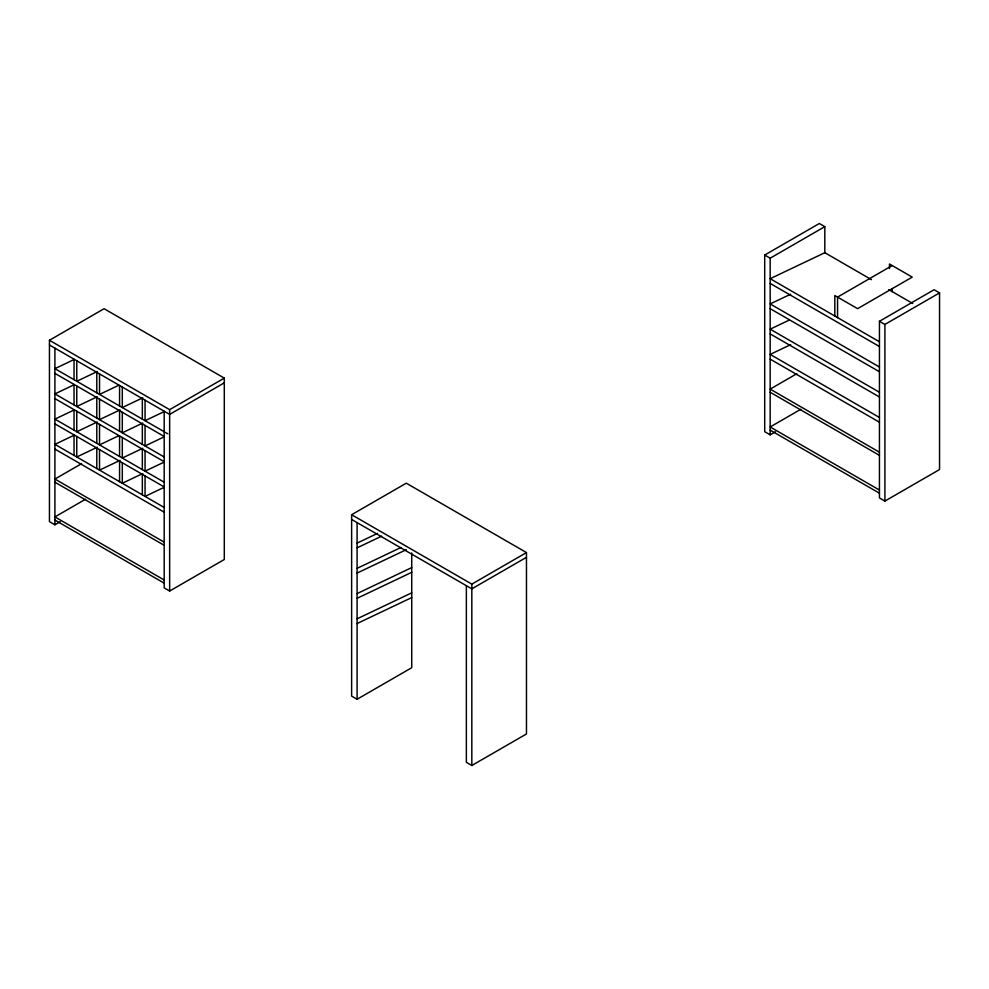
<?xml version="1.0" encoding="UTF-8"?>
<svg xmlns="http://www.w3.org/2000/svg" width="989" height="989" viewBox="0 0 989 989"><rect width="100%" height="100%" fill="white"/><g stroke="black" fill="none" stroke-linecap="round" stroke-linejoin="round"><path stroke-width="1.48" d="M60.242 521.722L54.914 524.8L49.45 521.648L49.45 340.265L104.092 308.716L224.293 378.119L224.293 559.502L169.651 591.039L164.186 587.886L164.186 411.239M49.45 340.265L169.651 409.656L224.293 378.119M81.568 463.668L54.914 479.059L164.186 542.145M224.293 382.842L169.651 414.391L49.45 344.988M85.561 499.222L54.914 516.913L164.186 579.999M775.5 431.773L770.171 434.851L764.707 431.686L764.707 255.038L819.349 223.502L824.814 226.654L824.814 252.702L871.457 279.64M764.707 255.038L770.171 258.191L824.814 226.654M411.733 552.95L411.733 667.711L357.091 699.26L351.627 696.108L351.627 514.725L406.269 483.176L526.469 552.579L526.469 733.962L471.827 765.498L466.363 762.346L466.363 585.698M892.202 265.559L837.559 297.096L837.559 317.605M879.444 321.289L934.086 289.74L939.55 292.892L939.55 469.54L884.908 501.089L879.444 497.937L879.444 321.289L884.908 324.441L939.55 292.892M796.825 373.718L770.171 389.11L879.444 452.196M351.627 514.725L471.827 584.116L526.469 552.579M526.469 557.314L471.827 588.851L351.627 519.46M800.83 409.261L770.171 426.964L879.444 490.05M74.039 359.551L54.914 368.65L164.186 431.736M97.256 371.518L76.771 381.272L76.771 360.762M74.039 384.795L54.914 393.894L164.186 456.98M118.655 385.314L99.53 394.413L99.53 373.904M97.256 396.762L76.771 406.504L76.771 386.007M74.039 410.027L54.914 419.126L164.186 482.212M142.787 397.813L122.302 407.555L122.302 387.058M120.028 409.903L99.53 419.645L99.53 399.148M97.256 421.994L76.771 431.748L76.771 411.239M74.039 435.259L54.914 444.358L164.186 507.444M164.186 411.609L145.062 420.696L145.062 400.199M142.787 423.045L122.302 432.799L122.302 412.289M118.655 435.79L99.53 444.889L99.53 424.38M97.256 447.226L76.771 456.98L76.771 436.47M164.186 436.841L145.062 445.94L145.062 425.431M142.787 448.277L122.302 458.031L122.302 437.521M120.028 460.38L99.53 470.121L99.53 449.612M164.186 462.073L145.062 471.172L145.062 450.663M142.787 473.521L122.302 483.262L122.302 462.765M164.186 487.305L145.062 496.404L145.062 475.907M824.814 252.702L770.171 278.7L879.444 341.786M790.668 294.19L770.171 303.932L879.444 367.018M789.296 320.077L770.171 329.176L879.444 392.262M357.091 543.109L377.575 533.368M357.091 547.844L381.68 536.149M790.668 344.654L770.171 354.408L879.444 417.494M357.091 568.354L400.805 547.56M357.091 573.076L406.269 549.686M357.091 593.585L411.733 567.587M357.091 598.32L411.733 572.322M357.091 618.817L411.733 592.831M357.091 623.552L411.733 597.566M888.777 289.641L912.76 303.487M770.171 283.435L879.444 346.521M770.171 308.667L879.444 371.753M770.171 333.899L879.444 396.997M770.171 359.143L879.444 422.229M770.171 392.262L879.444 455.348M770.171 430.116L879.444 493.202M165.101 432.267L167.833 433.85M54.914 373.385L164.186 436.47M54.914 398.616L164.186 461.715M54.914 423.861L164.186 486.947M54.914 449.093L164.186 512.178M54.914 482.212L164.186 545.298M54.914 520.066L164.186 583.151M892.202 288.541L892.202 291.607M889.47 268.575L889.47 263.976L912.229 277.118L857.599 308.667L834.827 295.526L834.827 316.023M884.908 324.441L884.908 501.089M770.171 258.191L770.171 434.851M471.827 584.116L471.827 765.498M357.091 522.612L357.091 699.26M169.651 409.656L169.651 591.039M142.329 398.616L142.329 419.126M142.329 423.861L142.329 444.358M142.329 449.093L142.329 469.59M142.329 474.324L142.329 494.834M119.57 385.475L119.57 405.984M119.57 410.707L119.57 431.216M119.57 435.951L119.57 456.448M119.57 461.183L119.57 481.692M96.798 372.334L96.798 392.831M96.798 397.566L96.798 418.075M96.798 422.81L96.798 443.307M96.798 448.042L96.798 468.539M74.039 359.192L74.039 379.689M74.039 384.424L74.039 404.934M74.039 409.656L74.039 430.166M74.039 434.9L74.039 455.397M54.914 348.153L54.914 524.8"/></g></svg>
